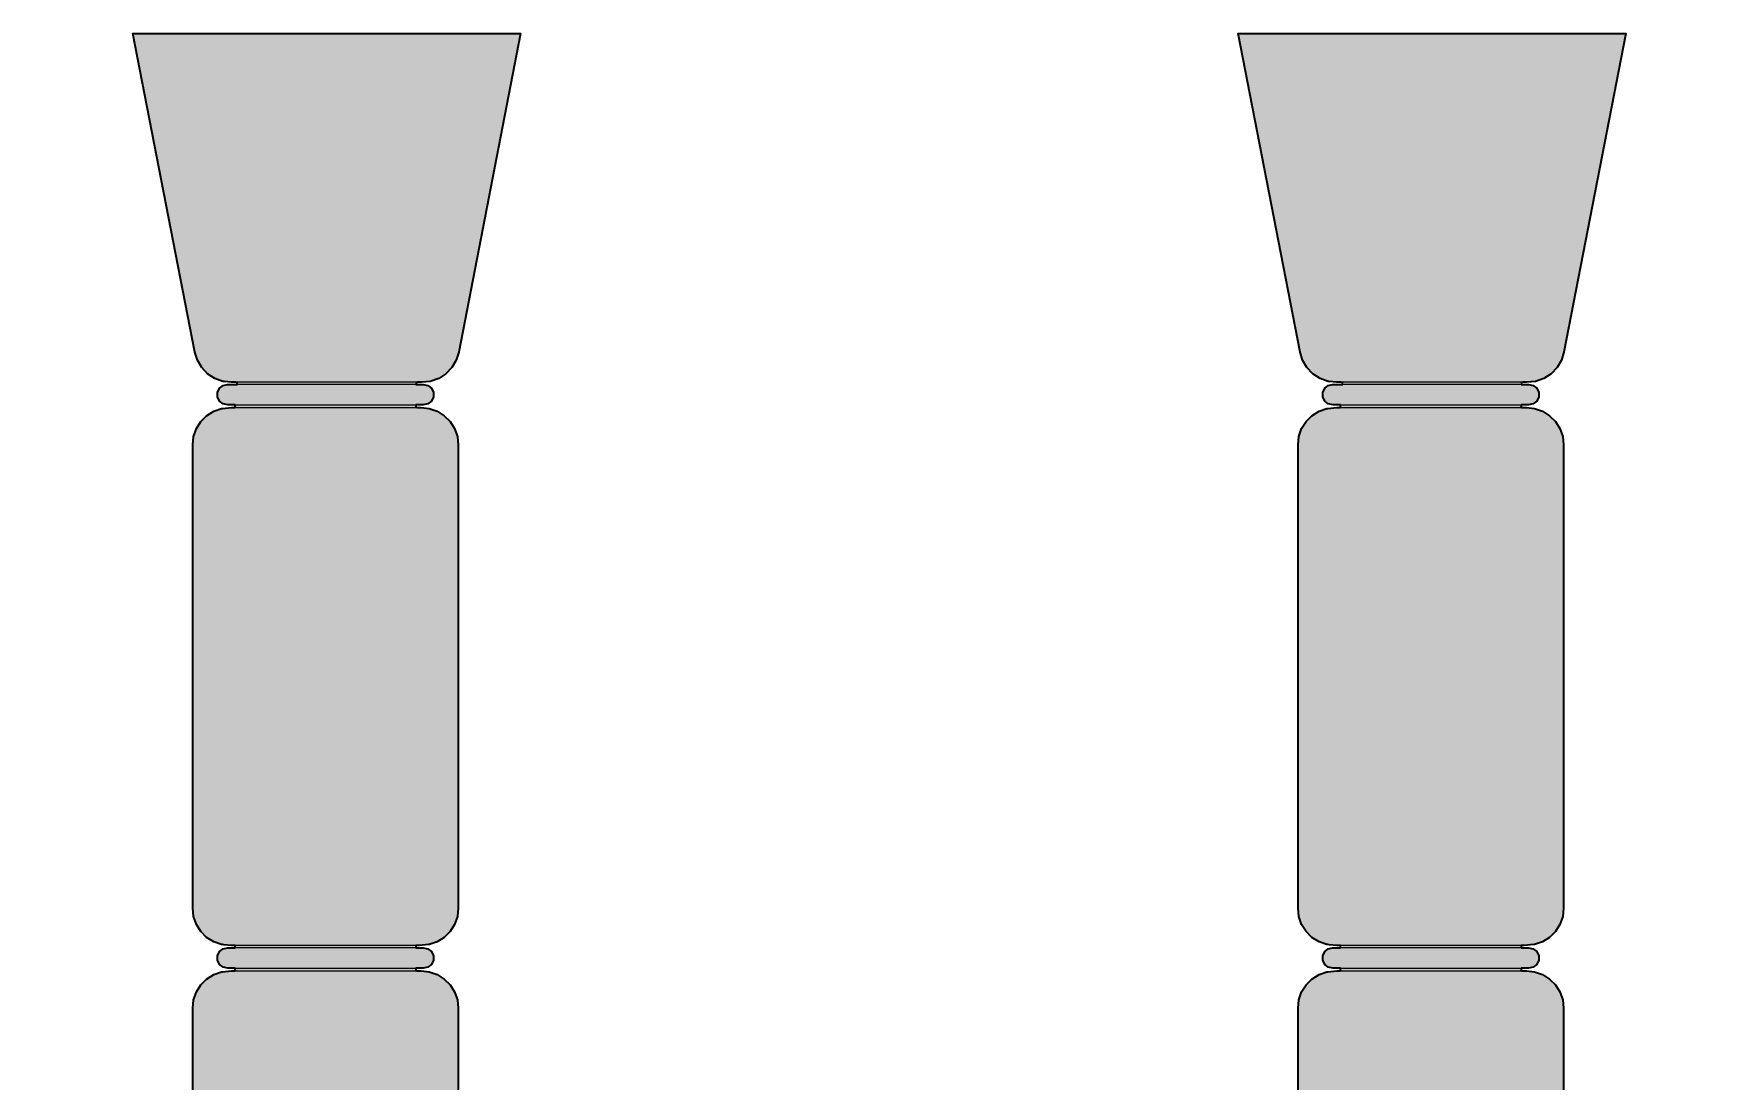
# Model space of a CAD drawing. Header units: millimetres. Extents: x -5 to 1874, y -49 to 2913.
# Drawn here: x 139 to 1724, y 1928 to 2913 of the extents above; entities that cross this region are included whole.
import ezdxf

# ---------------------------------------------------------------- set-up
doc = ezdxf.new("R2010")
doc.units = ezdxf.units.MM
doc.layers.add('Blocks', color=7, linetype='Continuous')
doc.layers.add('Blocks$Fill', color=7, linetype='Continuous', true_color=0xffffff)
doc.layers.add('Blocks$Inner', color=7, linetype='Continuous', lineweight=25, true_color=0x007f00)
doc.layers.add('Blocks$Outline', color=7, linetype='Continuous', lineweight=35, true_color=0xff3f3f)

# ---------------------------------------------------------------- blocks, each defined once
blk = doc.blocks.new('Noctambule Floor 3 High Cylinder Cone Floor Lamp Side')
at = {"layer": 'Blocks$Fill'}
blk.add_hatch(color=256, dxfattribs=at).paths.add_polyline_path([(331.8, 1643.2), (328, 1643.2), (321, 1644.1), (319.9, 1644.1), (312.3, 1646.8), (305.6, 1651.2), (300, 1657), (295.9, 1663.9), (293.5, 1671.5), (235.2, 1971.2), (235.6, 1971.2), (600.2, 1971.2), (541.9, 1671.5), (539.5, 1663.9), (535.4, 1657), (529.9, 1651.2), (523.1, 1646.8), (515, 1644.1), (507.1, 1643.2), (505.7, 1643.2), (503.4, 1643.2), (502.7, 1642.9), (502, 1642.2), (501.7, 1641.2), (508.4, 1641.2), (513, 1640.3), (513, 1640.3), (516.3, 1637.6), (518.2, 1633.7), (518.2, 1629.4), (516.3, 1625.5), (513, 1622.9), (508.5, 1621.9), (507.8, 1621.9), (501.5, 1621.9), (501.5, 1619.7), (501.3, 1619.7), (501.3, 1619.7), (501.3, 1619.7), (502.4, 1619.4), (506.5, 1619.4), (514.3, 1618.5), (521.7, 1615.9), (528.4, 1611.8), (533.9, 1606.2), (538.1, 1599.6), (540.7, 1592.2), (541.5, 1584.4), (541.5, 1148.4), (540.7, 1140.6), (538.1, 1133.2), (533.9, 1126.6), (528.4, 1121), (521.7, 1116.9), (514.3, 1114.3), (513.6, 1114.3), (504.6, 1113.4), (502.4, 1113.4), (501.5, 1113.2), (501.5, 1111.2), (508.4, 1111.2), (513, 1110.3), (516.3, 1107.6), (518.2, 1103.7), (518.2, 1099.4), (516.3, 1095.5), (513, 1092.9), (508.5, 1091.9), (507.8, 1091.9), (501.5, 1091.9), (501.5, 1089.7), (501.3, 1089.7), (501.3, 1089.7), (502.4, 1089.4), (506.5, 1089.4), (514.3, 1088.5), (521.7, 1085.9), (528.4, 1081.8), (533.9, 1076.2), (538.1, 1069.6), (540.7, 1062.2), (541.5, 1054.4), (541.5, 618.4), (540.7, 610.6), (538.1, 603.2), (533.9, 596.6), (528.4, 591), (521.7, 586.9), (514.3, 584.3), (506.5, 583.4), (504.6, 583.4), (502.4, 583.4), (501.5, 583.2), (501.5, 581.2), (508.6, 581.2), (508.9, 581.2), (513.1, 580.3), (516.4, 577.6), (518.3, 573.7), (518.3, 569.4), (516.4, 565.5), (513.1, 562.9), (512.4, 562.9), (508.5, 561.9), (507.3, 561.9), (501.5, 561.9), (501.5, 559.9), (502.4, 559.7), (506.5, 559.7), (514.3, 558.8), (521.7, 556.2), (528.4, 552.1), (533.9, 546.5), (538.1, 539.9), (540.7, 532.5), (541.5, 524.7), (541.5, 88.7), (540.7, 80.9), (538.1, 73.5), (533.9, 66.9), (528.4, 61.3), (521.7, 57.2), (514.3, 54.6), (506.5, 53.7), (504.6, 53.7), (502.4, 53.7), (501.5, 53.5), (501.5, 51.5), (508.6, 51.5), (508.9, 51.5), (513.1, 50.6), (516.4, 47.9), (518.3, 44), (518.3, 39.7), (516.4, 35.8), (513.1, 33.2), (512.4, 33.2), (508.6, 32.2), (507.1, 12.9), (506.8, 12.3), (506.1, 12), (685.8, 12), (686.3, 11.5), (686.3, 7.5), (685.8, 7), (685.5, 7), (673.8, 7), (673.8, 0), (673.5, 0), (648.8, 0), (648.8, 7), (501.1, 7), (501.1, 0), (500.8, 0), (476.1, 0), (476.1, 7), (221.6, 7), (221.6, 0), (221.2, 0), (196.6, 0), (196.6, 7), (137, 7), (136.8, 7), (136.3, 7.5), (136.3, 11.5), (136.8, 12), (137.1, 12), (329.1, 12), (328.4, 12.3), (328.1, 12.9), (326.6, 32.2), (324.3, 32.2), (320, 33.2), (316.7, 35.8), (314.8, 39.7), (314.8, 44), (316.7, 47.9), (320, 50.6), (324.7, 51.5), (326.1, 51.5), (331.5, 51.5), (331.5, 53.5), (330.6, 53.7), (328.1, 53.7), (319.6, 54.6), (318.7, 54.6), (311.4, 57.2), (304.7, 61.3), (299.2, 66.9), (295, 73.5), (292.4, 80.9), (291.6, 88.7), (291.6, 524.7), (292.4, 532.5), (295, 539.9), (299.2, 546.5), (304.7, 552.1), (311.4, 556.2), (318.7, 558.8), (319.6, 558.8), (328, 559.7), (330.1, 559.7), (330.6, 559.7), (331.5, 559.9), (331.5, 561.9), (324.3, 561.9), (320, 562.9), (316.7, 565.5), (314.8, 569.4), (314.8, 573.7), (316.7, 577.6), (320, 580.3), (324.7, 581.2), (326.1, 581.2), (331.5, 581.2), (331.5, 583.2), (330.6, 583.4), (328.1, 583.4), (319.6, 584.3), (318.7, 584.3), (311.4, 586.9), (304.7, 591), (299.2, 596.6), (295, 603.2), (292.4, 610.6), (291.6, 618.4), (291.6, 1054.4), (292.4, 1062.2), (295, 1069.6), (299.2, 1076.2), (304.7, 1081.8), (311.4, 1085.9), (318.7, 1088.5), (319.6, 1088.5), (328, 1089.4), (330.1, 1089.4), (330.9, 1089.4), (331.8, 1089.7), (331.8, 1089.7), (331.7, 1089.7), (331.5, 1089.7), (331.5, 1091.9), (324.6, 1091.9), (320.1, 1092.9), (316.8, 1095.5), (314.9, 1099.4), (314.9, 1103.7), (316.8, 1107.6), (320.1, 1110.3), (324.2, 1111.2), (324.5, 1111.2), (331.5, 1111.2), (331.5, 1113.2), (330.6, 1113.4), (328.1, 1113.4), (321, 1114.1), (319.6, 1114.3), (318.7, 1114.3), (311.4, 1116.9), (304.7, 1121), (299.2, 1126.6), (295, 1133.2), (292.4, 1140.6), (291.6, 1148.4), (291.6, 1584.4), (292.4, 1592.2), (295, 1599.6), (299.2, 1606.2), (304.7, 1611.8), (311.4, 1615.9), (318.7, 1618.5), (319.6, 1618.5), (328, 1619.4), (330.1, 1619.4), (330.9, 1619.4), (331.8, 1619.7), (331.8, 1619.7), (331.7, 1619.7), (331.5, 1619.7), (331.5, 1621.9), (324.6, 1621.9), (320.1, 1622.9), (316.8, 1625.5), (314.9, 1629.4), (314.9, 1633.7), (316.8, 1637.6), (320.1, 1640.3), (324.2, 1641.2), (324.5, 1641.2), (333.8, 1641.2), (333.5, 1642.2), (332.8, 1642.9)], flags=0)
at = {"layer": 'Blocks$Inner'}
for points in [[(515, 1644.1), (507.1, 1643.2), (505.7, 1643.2), (503.5, 1643.2), (500.5, 1643.2), (496.6, 1643.2), (492, 1643.2), (486.7, 1643.2), (480.7, 1643.2), (474.1, 1643.2), (467, 1643.2), (459.4, 1643.2), (451.4, 1643.2), (443, 1643.2), (434.5, 1643.2), (425.7, 1643.2), (416.9, 1643.2), (408.1, 1643.2), (399.4, 1643.2), (390.9, 1643.2), (382.6, 1643.2), (374.6, 1643.2), (363.9, 1643.2), (358.3, 1643.2), (352.8, 1643.2), (347.5, 1643.2), (342.6, 1643.2), (338.2, 1643.2), (334.4, 1643.2), (331.3, 1643.2), (329.2, 1643.2), (328, 1643.2), (321, 1644.1), (319.9, 1644.1), (312.3, 1646.8), (305.6, 1651.2), (300, 1657), (295.9, 1663.9), (293.5, 1671.5), (235.2, 1971.2), (235.6, 1971.2), (237.1, 1971.2), (240.6, 1971.2), (245, 1971.2), (249.8, 1971.2), (254.9, 1971.2), (259.8, 1971.2), (264.6, 1971.2), (269, 1971.2), (273.2, 1971.2), (277, 1971.2), (280.4, 1971.2), (286.8, 1971.2), (297, 1971.2), (308, 1971.2), (318.9, 1971.2), (330.2, 1971.2), (346.4, 1971.2), (361, 1971.2), (374.1, 1971.2), (385.8, 1971.2), (396, 1971.2), (405.1, 1971.2), (413, 1971.2), (420, 1971.2), (426.1, 1971.2), (431.4, 1971.2), (440.8, 1971.2), (454.7, 1971.2), (468.5, 1971.2), (482.6, 1971.2), (494.6, 1971.2), (504.8, 1971.2), (513.4, 1971.2), (520.6, 1971.2), (526.8, 1971.2), (532.1, 1971.2), (536.5, 1971.2), (544.1, 1971.2), (549.5, 1971.2), (557.2, 1971.2), (564.4, 1971.2), (574.4, 1971.2), (581.8, 1971.2), (587.3, 1971.2), (591.3, 1971.2), (594.3, 1971.2), (596.3, 1971.2), (597.8, 1971.2), (598.8, 1971.2), (599.5, 1971.2), (599.9, 1971.2), (600.2, 1971.2), (541.9, 1671.5), (539.5, 1663.9), (535.4, 1657), (529.9, 1651.2), (523.1, 1646.8)], [(292.4, 1592.2), (295, 1599.6), (299.2, 1606.2), (304.7, 1611.8), (311.4, 1615.9), (318.7, 1618.5), (319.6, 1618.5), (328, 1619.4), (330.1, 1619.4), (332.4, 1619.4), (334.9, 1619.4), (337.4, 1619.4), (339.9, 1619.4), (342.2, 1619.4), (344.4, 1619.4), (348.5, 1619.4), (351.8, 1619.4), (357.2, 1619.4), (363, 1619.4), (370.3, 1619.4), (377.1, 1619.4), (383.2, 1619.4), (388.8, 1619.4), (393.7, 1619.4), (398, 1619.4), (401.9, 1619.4), (405.3, 1619.4), (411.3, 1619.4), (420.4, 1619.4), (429.5, 1619.4), (438.2, 1619.4), (445.6, 1619.4), (451.8, 1619.4), (457.1, 1619.4), (461.6, 1619.4), (465.5, 1619.4), (468.7, 1619.4), (471.5, 1619.4), (476.1, 1619.4), (482.6, 1619.4), (488.5, 1619.4), (496.8, 1619.4), (499.4, 1619.4), (502.1, 1619.4), (503.9, 1619.4), (505.1, 1619.4), (506.5, 1619.4), (506.5, 1619.4), (514.3, 1618.5), (521.7, 1615.9), (528.4, 1611.8), (533.9, 1606.2), (538.1, 1599.6), (540.7, 1592.2), (541.5, 1584.4), (541.5, 1148.4), (540.7, 1140.6), (538.1, 1133.2), (533.9, 1126.6), (528.4, 1121), (521.7, 1116.9), (514.3, 1114.3), (513.6, 1114.3), (504.6, 1113.4), (502.4, 1113.4), (499.4, 1113.4), (495.5, 1113.4), (490.9, 1113.4), (485.6, 1113.4), (479.6, 1113.4), (473, 1113.4), (465.9, 1113.4), (458.2, 1113.4), (450.2, 1113.4), (441.9, 1113.4), (433.3, 1113.4), (424.5, 1113.4), (415.7, 1113.4), (406.9, 1113.4), (398.2, 1113.4), (389.6, 1113.4), (381.3, 1113.4), (373.4, 1113.4), (365.9, 1113.4), (358.8, 1113.4), (352.3, 1113.4), (346.4, 1113.4), (341.3, 1113.4), (336.8, 1113.4), (333.1, 1113.4), (330.2, 1113.4), (328.1, 1113.4), (321, 1114.1), (319.6, 1114.3), (318.7, 1114.3), (311.4, 1116.9), (304.7, 1121), (299.2, 1126.6), (295, 1133.2), (292.4, 1140.6), (291.6, 1148.4), (291.6, 1584.4)], [(508.4, 1111.2), (506.9, 1111.2), (504.7, 1111.2), (501.5, 1111.2), (497.6, 1111.2), (490.5, 1111.2), (485.8, 1111.2), (480.4, 1111.2), (474.2, 1111.2), (467.3, 1111.2), (459.5, 1111.2), (451.1, 1111.2), (446.6, 1111.2), (439.7, 1111.2), (432.5, 1111.2), (422.5, 1111.2), (412.3, 1111.2), (407.1, 1111.2), (399.4, 1111.2), (391.8, 1111.2), (381.8, 1111.2), (372.3, 1111.2), (363.3, 1111.2), (355.1, 1111.2), (351.2, 1111.2), (345.9, 1111.2), (341.2, 1111.2), (335.8, 1111.2), (331.4, 1111.2), (329.6, 1111.2), (327.4, 1111.2), (325.8, 1111.2), (324.5, 1111.2), (324.2, 1111.2), (320.1, 1110.3), (316.8, 1107.6), (314.9, 1103.7), (314.9, 1099.4), (316.8, 1095.5), (320.1, 1092.9), (324.6, 1091.9), (325.8, 1091.9), (327.9, 1091.9), (330.9, 1091.9), (334.7, 1091.9), (339.3, 1091.9), (344.6, 1091.9), (350.6, 1091.9), (357.3, 1091.9), (364.5, 1091.9), (372.3, 1091.9), (380.4, 1091.9), (388.9, 1091.9), (397.7, 1091.9), (406.6, 1091.9), (415.7, 1091.9), (424.8, 1091.9), (433.7, 1091.9), (442.5, 1091.9), (451.1, 1091.9), (459.3, 1091.9), (467.1, 1091.9), (474.5, 1091.9), (481.2, 1091.9), (487.4, 1091.9), (492.9, 1091.9), (497.6, 1091.9), (503.1, 1091.9), (505.9, 1091.9), (507.8, 1091.9), (508.5, 1091.9), (513, 1092.9), (516.3, 1095.5), (518.2, 1099.4), (518.2, 1103.7), (516.3, 1107.6), (513, 1110.3), (513, 1110.3)]]:
    blk.add_lwpolyline(points, close=True, dxfattribs=at)
for points in [[(324.5, 1641.2), (324.2, 1641.2), (320.1, 1640.3), (316.8, 1637.6), (314.9, 1633.7), (314.9, 1629.4), (316.8, 1625.5), (320.1, 1622.9), (324.6, 1621.9), (325.8, 1621.9), (327.9, 1621.9), (330.9, 1621.9), (334.7, 1621.9), (339.3, 1621.9), (344.6, 1621.9), (350.6, 1621.9), (357.3, 1621.9), (364.5, 1621.9), (372.3, 1621.9), (380.4, 1621.9), (388.9, 1621.9), (397.7, 1621.9), (406.6, 1621.9), (415.7, 1621.9), (424.8, 1621.9), (433.7, 1621.9), (442.5, 1621.9), (451.1, 1621.9), (459.3, 1621.9), (467.1, 1621.9), (474.5, 1621.9), (481.2, 1621.9), (487.4, 1621.9), (492.9, 1621.9), (497.6, 1621.9), (503.1, 1621.9), (505.9, 1621.9), (507.8, 1621.9), (508.5, 1621.9), (513, 1622.9), (516.3, 1625.5), (518.2, 1629.4), (518.2, 1633.7), (516.3, 1637.6), (513, 1640.3), (513, 1640.3), (508.4, 1641.2), (506.9, 1641.2), (504.7, 1641.2), (501.5, 1641.2), (497.6, 1641.2), (490.5, 1641.2), (485.8, 1641.2), (480.4, 1641.2), (474.2, 1641.2), (467.3, 1641.2), (459.5, 1641.2), (451.1, 1641.2), (446.6, 1641.2), (439.7, 1641.2), (432.5, 1641.2), (422.5, 1641.2), (412.3, 1641.2), (407.1, 1641.2), (399.4, 1641.2), (391.8, 1641.2), (381.8, 1641.2), (372.3, 1641.2), (363.3, 1641.2), (355.1, 1641.2), (351.2, 1641.2), (345.9, 1641.2), (341.2, 1641.2), (335.8, 1641.2), (331.4, 1641.2), (329.6, 1641.2), (327.4, 1641.2), (325.8, 1641.2), (324.5, 1641.2), (320.1, 1640.3)], [(503.4, 1643.2), (502.7, 1642.9), (502, 1642.2), (501.7, 1641.2), (501.7, 1641.2), (501.5, 1641.2), (500.9, 1641.2), (499.1, 1641.2), (496.3, 1641.2), (493, 1641.2), (489.5, 1641.2), (486, 1641.2), (482.7, 1641.2), (479.6, 1641.2), (476.7, 1641.2), (474, 1641.2), (469.1, 1641.2), (461.1, 1641.2), (452.5, 1641.2), (444.8, 1641.2), (437.9, 1641.2), (431.8, 1641.2), (426.4, 1641.2), (421.6, 1641.2), (417.4, 1641.2), (413.7, 1641.2), (407.3, 1641.2), (397.8, 1641.2), (388.5, 1641.2), (377.5, 1641.2), (370.4, 1641.2), (364.6, 1641.2), (359.9, 1641.2), (356.1, 1641.2), (352.9, 1641.2), (350.4, 1641.2), (348.2, 1641.2), (344.8, 1641.2), (340.5, 1641.2), (337.2, 1641.2), (335.5, 1641.2), (334.5, 1641.2), (334, 1641.2), (333.8, 1641.2), (333.5, 1642.2), (332.8, 1642.9), (331.8, 1643.2)], [(331.5, 1621.9), (331.5, 1619.7), (331.6, 1619.7), (331.7, 1619.7), (331.8, 1619.7), (331.8, 1619.7), (330.9, 1619.4)], [(501.5, 1621.9), (501.5, 1621.9), (501.5, 1619.7), (501.3, 1619.7), (501.3, 1619.7), (501.3, 1619.7), (502.4, 1619.4)], [(331.5, 1111.2), (331.5, 1113.2), (330.6, 1113.4)], [(502.4, 1113.4), (501.5, 1113.2), (501.5, 1111.2)], [(291.6, 618.4), (291.6, 1054.4), (292.4, 1062.2), (295, 1069.6), (299.2, 1076.2), (304.7, 1081.8), (311.4, 1085.9), (318.7, 1088.5), (319.6, 1088.5), (328, 1089.4), (330.1, 1089.4), (332.4, 1089.4), (334.9, 1089.4), (337.4, 1089.4), (339.9, 1089.4), (342.2, 1089.4), (344.4, 1089.4), (348.5, 1089.4), (351.8, 1089.4), (357.2, 1089.4), (363, 1089.4), (370.3, 1089.4), (377.1, 1089.4), (383.2, 1089.4), (388.8, 1089.4), (393.7, 1089.4), (398, 1089.4), (401.9, 1089.4), (405.3, 1089.4), (411.3, 1089.4), (420.4, 1089.4), (429.5, 1089.4), (438.2, 1089.4), (445.6, 1089.4), (451.8, 1089.4), (457.1, 1089.4), (461.6, 1089.4), (465.5, 1089.4), (468.7, 1089.4), (471.5, 1089.4), (476.1, 1089.4), (482.6, 1089.4), (488.5, 1089.4), (496.8, 1089.4), (499.4, 1089.4), (502.1, 1089.4), (503.9, 1089.4), (505.1, 1089.4), (506.5, 1089.4), (506.5, 1089.4), (514.3, 1088.5), (521.7, 1085.9), (528.4, 1081.8), (533.9, 1076.2), (538.1, 1069.6), (540.7, 1062.2), (541.5, 1054.4), (541.5, 618.4)], [(330.9, 1089.4), (331.8, 1089.7), (331.8, 1089.7), (331.7, 1089.7), (331.6, 1089.7), (331.5, 1089.7), (331.5, 1091.9)], [(501.5, 1091.9), (501.5, 1089.7), (501.3, 1089.7), (501.3, 1089.7), (502.4, 1089.4)]]:
    blk.add_lwpolyline(points, dxfattribs=at)
at = {"layer": 'Blocks$Outline'}
for points in [[(331.8, 1643.2), (331.3, 1643.2), (329.2, 1643.2), (328, 1643.2), (321, 1644.1), (319.9, 1644.1), (312.3, 1646.8), (305.6, 1651.2), (300, 1657), (295.9, 1663.9), (293.5, 1671.5), (235.2, 1971.2), (235.6, 1971.2), (237.1, 1971.2), (240.6, 1971.2), (245, 1971.2), (249.8, 1971.2), (254.9, 1971.2), (259.8, 1971.2), (264.6, 1971.2), (269, 1971.2), (273.2, 1971.2), (277, 1971.2), (280.4, 1971.2), (286.8, 1971.2), (297, 1971.2), (308, 1971.2), (318.9, 1971.2), (330.2, 1971.2), (346.4, 1971.2), (361, 1971.2), (374.1, 1971.2), (385.8, 1971.2), (396, 1971.2), (405.1, 1971.2), (413, 1971.2), (420, 1971.2), (426.1, 1971.2), (431.4, 1971.2), (440.8, 1971.2), (454.7, 1971.2), (468.5, 1971.2), (482.6, 1971.2), (494.6, 1971.2), (504.8, 1971.2), (513.4, 1971.2), (520.6, 1971.2), (526.8, 1971.2), (532.1, 1971.2), (536.5, 1971.2), (544.1, 1971.2), (549.5, 1971.2), (557.2, 1971.2), (564.4, 1971.2), (574.4, 1971.2), (581.8, 1971.2), (587.3, 1971.2), (591.3, 1971.2), (594.3, 1971.2), (596.3, 1971.2), (597.8, 1971.2), (598.8, 1971.2), (599.5, 1971.2), (599.9, 1971.2), (600.2, 1971.2), (541.9, 1671.5), (539.5, 1663.9), (535.4, 1657), (529.9, 1651.2), (523.1, 1646.8), (515, 1644.1)], [(331.5, 1621.9), (330.9, 1621.9), (327.9, 1621.9), (325.8, 1621.9), (324.6, 1621.9), (320.1, 1622.9), (316.8, 1625.5), (314.9, 1629.4), (314.9, 1633.7), (316.8, 1637.6), (320.1, 1640.3), (324.2, 1641.2), (324.5, 1641.2)], [(324.5, 1641.2), (325.8, 1641.2), (327.4, 1641.2), (329.6, 1641.2), (331.4, 1641.2), (333.8, 1641.2)], [(333.8, 1641.2), (333.5, 1642.2), (332.8, 1642.9), (331.8, 1643.2)], [(501.7, 1641.2), (504.7, 1641.2), (506.9, 1641.2), (508.4, 1641.2), (513, 1640.3), (513, 1640.3), (516.3, 1637.6), (518.2, 1633.7), (518.2, 1629.4), (516.3, 1625.5), (513, 1622.9), (508.5, 1621.9), (507.8, 1621.9), (505.9, 1621.9), (503.1, 1621.9), (501.5, 1621.9)], [(503.4, 1643.2), (502.7, 1642.9), (502, 1642.2), (501.7, 1641.2)], [(515, 1644.1), (507.1, 1643.2), (505.7, 1643.2), (503.5, 1643.2), (503.4, 1643.2)], [(292.4, 1592.2), (295, 1599.6), (299.2, 1606.2), (304.7, 1611.8), (311.4, 1615.9), (318.7, 1618.5), (319.6, 1618.5), (328, 1619.4), (330.1, 1619.4), (330.9, 1619.4)], [(330.9, 1619.4), (331.8, 1619.7), (331.8, 1619.7), (331.7, 1619.7), (331.6, 1619.7), (331.5, 1619.7), (331.5, 1621.9)], [(501.5, 1621.9), (501.5, 1619.7), (501.3, 1619.7), (501.3, 1619.7), (501.3, 1619.7), (502.4, 1619.4)], [(502.4, 1619.4), (503.9, 1619.4), (505.1, 1619.4), (506.5, 1619.4), (506.5, 1619.4), (514.3, 1618.5), (521.7, 1615.9), (528.4, 1611.8), (533.9, 1606.2), (538.1, 1599.6), (540.7, 1592.2), (541.5, 1584.4), (541.5, 1148.4), (540.7, 1140.6), (538.1, 1133.2), (533.9, 1126.6), (528.4, 1121), (521.7, 1116.9), (514.3, 1114.3), (513.6, 1114.3), (504.6, 1113.4), (502.4, 1113.4)], [(330.6, 1113.4), (330.2, 1113.4), (328.1, 1113.4), (321, 1114.1), (319.6, 1114.3), (318.7, 1114.3), (311.4, 1116.9), (304.7, 1121), (299.2, 1126.6), (295, 1133.2), (292.4, 1140.6), (291.6, 1148.4), (291.6, 1584.4), (292.4, 1592.2)], [(331.5, 1091.9), (330.9, 1091.9), (327.9, 1091.9), (325.8, 1091.9), (324.6, 1091.9), (320.1, 1092.9), (316.8, 1095.5), (314.9, 1099.4), (314.9, 1103.7), (316.8, 1107.6), (320.1, 1110.3), (324.2, 1111.2), (324.5, 1111.2), (325.8, 1111.2), (327.4, 1111.2), (329.6, 1111.2), (331.4, 1111.2), (331.5, 1111.2)], [(331.5, 1113.2), (330.6, 1113.4)], [(331.5, 1111.2), (331.5, 1113.2)], [(502.4, 1113.4), (501.5, 1113.2)], [(501.5, 1113.2), (501.5, 1111.2)], [(501.5, 1111.2), (501.5, 1111.2), (504.7, 1111.2), (506.9, 1111.2), (508.4, 1111.2)], [(508.4, 1111.2), (513, 1110.3), (513, 1110.3), (516.3, 1107.6), (518.2, 1103.7), (518.2, 1099.4), (516.3, 1095.5), (513, 1092.9), (508.5, 1091.9), (507.8, 1091.9), (505.9, 1091.9), (503.1, 1091.9), (501.5, 1091.9)], [(330.6, 583.4), (330.2, 583.4), (328.1, 583.4), (319.6, 584.3), (318.7, 584.3), (311.4, 586.9), (304.7, 591), (299.2, 596.6), (295, 603.2), (292.4, 610.6), (291.6, 618.4), (291.6, 1054.4), (292.4, 1062.2), (295, 1069.6), (299.2, 1076.2), (304.7, 1081.8), (311.4, 1085.9), (318.7, 1088.5), (319.6, 1088.5), (328, 1089.4), (330.1, 1089.4), (330.9, 1089.4)], [(330.9, 1089.4), (331.8, 1089.7), (331.8, 1089.7), (331.7, 1089.7), (331.6, 1089.7), (331.5, 1089.7), (331.5, 1091.9)], [(501.5, 1091.9), (501.5, 1089.7), (501.3, 1089.7), (501.3, 1089.7), (502.4, 1089.4)], [(502.4, 1089.4), (503.9, 1089.4), (505.1, 1089.4), (506.5, 1089.4), (506.5, 1089.4), (514.3, 1088.5), (521.7, 1085.9), (528.4, 1081.8), (533.9, 1076.2), (538.1, 1069.6), (540.7, 1062.2), (541.5, 1054.4), (541.5, 618.4), (540.7, 610.6), (538.1, 603.2), (533.9, 596.6), (528.4, 591), (521.7, 586.9), (514.3, 584.3)]]:
    blk.add_lwpolyline(points, dxfattribs=at)
blk = doc.blocks.new('Noctambule Floor 3 High Cylinder Cone Floor Lamp Front')
at = {"layer": 'Blocks$Fill'}
blk.add_hatch(color=256, dxfattribs=at).paths.add_polyline_path([(333.8, 1643.2), (330.1, 1643.2), (323.1, 1644.1), (321.9, 1644.1), (314.4, 1646.8), (307.6, 1651.2), (302.1, 1657), (298, 1663.9), (295.6, 1671.5), (237.3, 1971.2), (237.7, 1971.2), (602.2, 1971.2), (544, 1671.5), (541.5, 1663.9), (537.4, 1657), (531.9, 1651.2), (525.1, 1646.8), (517.1, 1644.1), (509.1, 1643.2), (507.8, 1643.2), (505.4, 1643.2), (504.7, 1642.9), (504, 1642.2), (503.7, 1641.2), (510.4, 1641.2), (515, 1640.3), (515, 1640.3), (518.3, 1637.6), (520.2, 1633.7), (520.2, 1629.4), (518.3, 1625.5), (515, 1622.9), (510.6, 1621.9), (509.8, 1621.9), (503.6, 1621.9), (503.6, 1619.7), (503.3, 1619.7), (503.3, 1619.7), (503.3, 1619.7), (504.5, 1619.4), (508.6, 1619.4), (516.3, 1618.5), (523.7, 1615.9), (530.4, 1611.8), (535.9, 1606.2), (540.1, 1599.6), (542.7, 1592.2), (543.5, 1584.4), (543.5, 1148.4), (542.7, 1140.6), (540.1, 1133.2), (535.9, 1126.6), (530.4, 1121), (523.7, 1116.9), (516.3, 1114.3), (515.6, 1114.3), (506.7, 1113.4), (504.5, 1113.4), (503.6, 1113.2), (503.6, 1111.2), (510.4, 1111.2), (515, 1110.3), (518.3, 1107.6), (520.2, 1103.7), (520.2, 1099.4), (518.3, 1095.5), (515, 1092.9), (510.6, 1091.9), (509.8, 1091.9), (503.6, 1091.9), (503.6, 1089.7), (503.3, 1089.7), (503.3, 1089.7), (504.5, 1089.4), (508.6, 1089.4), (516.3, 1088.5), (523.7, 1085.9), (530.4, 1081.8), (535.9, 1076.2), (540.1, 1069.6), (542.7, 1062.2), (543.5, 1054.4), (543.5, 618.4), (542.7, 610.6), (540.1, 603.2), (535.9, 596.6), (530.4, 591), (523.7, 586.9), (516.3, 584.3), (508.6, 583.4), (506.7, 583.4), (504.5, 583.4), (503.6, 583.2), (503.6, 581.2), (510.7, 581.2), (510.9, 581.2), (515.1, 580.3), (518.4, 577.6), (520.3, 573.7), (520.3, 569.4), (518.4, 565.5), (515.1, 562.9), (514.5, 562.9), (510.5, 561.9), (509.3, 561.9), (503.6, 561.9), (503.6, 559.9), (504.5, 559.7), (508.6, 559.7), (516.3, 558.8), (523.7, 556.2), (530.4, 552.1), (535.9, 546.5), (540.1, 539.9), (542.7, 532.5), (543.5, 524.7), (543.5, 88.7), (542.7, 80.9), (540.1, 73.5), (535.9, 66.9), (530.4, 61.3), (523.7, 57.2), (516.3, 54.6), (508.6, 53.7), (506.7, 53.7), (504.5, 53.7), (503.6, 53.5), (503.6, 51.5), (510.7, 51.5), (510.9, 51.5), (515.1, 50.6), (518.4, 47.9), (520.3, 44), (520.3, 39.7), (518.4, 35.8), (515.1, 33.2), (514.5, 33.2), (510.5, 32.2), (510.5, 32.2), (509.1, 12.9), (508.7, 12.3), (508.1, 12), (693.4, 12), (693.9, 11.5), (693.9, 7.5), (693.4, 7), (693.1, 7), (669.1, 7), (669.1, 0), (668.8, 0), (644.1, 0), (644.1, 7), (578.3, 7), (578.3, 0), (578, 0), (553.3, 0), (553.3, 7), (431.3, 7), (431.3, 0), (431, 0), (406.3, 0), (406.3, 7), (284.4, 7), (284.4, 0), (284.1, 0), (259.4, 0), (259.4, 7), (193.6, 7), (193.6, 0), (193.3, 0), (168.6, 0), (168.6, 7), (144.4, 7), (143.9, 7.5), (143.9, 11.5), (144.4, 12), (144.7, 12), (331, 12), (330.3, 12.3), (330, 12.9), (328.6, 32.2), (326.3, 32.2), (322, 33.2), (318.7, 35.8), (316.8, 39.7), (316.8, 44), (318.7, 47.9), (322, 50.6), (326.7, 51.5), (328.2, 51.5), (333.6, 51.5), (333.6, 53.5), (332.7, 53.7), (330.1, 53.7), (321.6, 54.6), (320.8, 54.6), (313.4, 57.2), (306.7, 61.3), (301.2, 66.9), (297, 73.5), (294.4, 80.9), (293.6, 88.7), (293.6, 524.7), (294.4, 532.5), (297, 539.9), (301.2, 546.5), (306.7, 552.1), (313.4, 556.2), (320.8, 558.8), (321.6, 558.8), (330, 559.7), (332.1, 559.7), (332.7, 559.7), (333.6, 559.9), (333.6, 561.9), (326.3, 561.9), (322, 562.9), (318.7, 565.5), (316.8, 569.4), (316.8, 573.7), (318.7, 577.6), (322, 580.3), (326.7, 581.2), (328.2, 581.2), (333.6, 581.2), (333.6, 583.2), (332.7, 583.4), (330.1, 583.4), (321.6, 584.3), (320.8, 584.3), (313.4, 586.9), (306.7, 591), (301.2, 596.6), (297, 603.2), (294.4, 610.6), (293.6, 618.4), (293.6, 1054.4), (294.4, 1062.2), (297, 1069.6), (301.2, 1076.2), (306.7, 1081.8), (313.4, 1085.9), (320.8, 1088.5), (321.6, 1088.5), (330, 1089.4), (332.1, 1089.4), (333, 1089.4), (333.8, 1089.7), (333.8, 1089.7), (333.8, 1089.7), (333.6, 1089.7), (333.6, 1091.9), (326.6, 1091.9), (322.1, 1092.9), (318.8, 1095.5), (316.9, 1099.4), (316.9, 1103.7), (318.8, 1107.6), (322.1, 1110.3), (326.2, 1111.2), (326.6, 1111.2), (333.6, 1111.2), (333.6, 1113.2), (332.7, 1113.4), (330.1, 1113.4), (323, 1114.1), (321.6, 1114.3), (320.8, 1114.3), (313.4, 1116.9), (306.7, 1121), (301.2, 1126.6), (297, 1133.2), (294.4, 1140.6), (293.6, 1148.4), (293.6, 1584.4), (294.4, 1592.2), (297, 1599.6), (301.2, 1606.2), (306.7, 1611.8), (313.4, 1615.9), (320.8, 1618.5), (321.6, 1618.5), (330, 1619.4), (332.1, 1619.4), (333, 1619.4), (333.8, 1619.7), (333.8, 1619.7), (333.8, 1619.7), (333.6, 1619.7), (333.6, 1621.9), (326.6, 1621.9), (322.1, 1622.9), (318.8, 1625.5), (316.9, 1629.4), (316.9, 1633.7), (318.8, 1637.6), (322.1, 1640.3), (326.2, 1641.2), (326.6, 1641.2), (335.8, 1641.2), (335.5, 1642.2), (334.8, 1642.9)], flags=0)
at = {"layer": 'Blocks$Inner'}
for points in [[(517.1, 1644.1), (509.1, 1643.2), (507.8, 1643.2), (505.5, 1643.2), (502.5, 1643.2), (498.6, 1643.2), (494, 1643.2), (488.7, 1643.2), (482.7, 1643.2), (476.1, 1643.2), (469, 1643.2), (461.4, 1643.2), (453.4, 1643.2), (445.1, 1643.2), (436.5, 1643.2), (427.7, 1643.2), (418.9, 1643.2), (410.1, 1643.2), (401.4, 1643.2), (392.9, 1643.2), (384.6, 1643.2), (376.7, 1643.2), (365.9, 1643.2), (360.3, 1643.2), (354.8, 1643.2), (349.6, 1643.2), (344.6, 1643.2), (340.2, 1643.2), (336.4, 1643.2), (333.4, 1643.2), (331.2, 1643.2), (330.1, 1643.2), (323.1, 1644.1), (321.9, 1644.1), (314.4, 1646.8), (307.6, 1651.2), (302.1, 1657), (298, 1663.9), (295.6, 1671.5), (237.3, 1971.2), (237.7, 1971.2), (239.1, 1971.2), (242.6, 1971.2), (247, 1971.2), (251.9, 1971.2), (256.9, 1971.2), (261.8, 1971.2), (266.6, 1971.2), (271, 1971.2), (275.2, 1971.2), (279, 1971.2), (282.5, 1971.2), (288.8, 1971.2), (299, 1971.2), (310, 1971.2), (320.9, 1971.2), (332.3, 1971.2), (348.4, 1971.2), (363.1, 1971.2), (376.2, 1971.2), (387.8, 1971.2), (398.1, 1971.2), (407.1, 1971.2), (415.1, 1971.2), (422, 1971.2), (428.1, 1971.2), (433.5, 1971.2), (442.8, 1971.2), (456.7, 1971.2), (470.5, 1971.2), (484.7, 1971.2), (496.7, 1971.2), (506.8, 1971.2), (515.4, 1971.2), (522.7, 1971.2), (528.8, 1971.2), (534.1, 1971.2), (538.6, 1971.2), (546.1, 1971.2), (551.5, 1971.2), (559.2, 1971.2), (566.4, 1971.2), (576.4, 1971.2), (583.8, 1971.2), (589.3, 1971.2), (593.3, 1971.2), (596.3, 1971.2), (598.4, 1971.2), (599.8, 1971.2), (600.8, 1971.2), (601.5, 1971.2), (601.9, 1971.2), (602.2, 1971.2), (544, 1671.5), (541.5, 1663.9), (537.4, 1657), (531.9, 1651.2), (525.1, 1646.8)], [(294.4, 1592.2), (297, 1599.6), (301.2, 1606.2), (306.7, 1611.8), (313.4, 1615.9), (320.8, 1618.5), (321.6, 1618.5), (330, 1619.4), (332.1, 1619.4), (334.4, 1619.4), (336.9, 1619.4), (339.5, 1619.4), (341.9, 1619.4), (344.2, 1619.4), (346.4, 1619.4), (350.5, 1619.4), (353.8, 1619.4), (359.2, 1619.4), (365, 1619.4), (372.4, 1619.4), (379.1, 1619.4), (385.3, 1619.4), (390.8, 1619.4), (395.7, 1619.4), (400.1, 1619.4), (403.9, 1619.4), (407.3, 1619.4), (413.3, 1619.4), (422.4, 1619.4), (431.5, 1619.4), (440.2, 1619.4), (447.6, 1619.4), (453.8, 1619.4), (459.2, 1619.4), (463.7, 1619.4), (467.5, 1619.4), (470.7, 1619.4), (473.5, 1619.4), (478.1, 1619.4), (484.6, 1619.4), (490.5, 1619.4), (498.8, 1619.4), (501.4, 1619.4), (504.1, 1619.4), (506, 1619.4), (507.2, 1619.4), (508.5, 1619.4), (508.6, 1619.4), (516.3, 1618.5), (523.7, 1615.9), (530.4, 1611.8), (535.9, 1606.2), (540.1, 1599.6), (542.7, 1592.2), (543.5, 1584.4), (543.5, 1148.4), (542.7, 1140.6), (540.1, 1133.2), (535.9, 1126.6), (530.4, 1121), (523.7, 1116.9), (516.3, 1114.3), (515.6, 1114.3), (506.7, 1113.4), (504.4, 1113.4), (501.4, 1113.4), (497.5, 1113.4), (492.9, 1113.4), (487.6, 1113.4), (481.6, 1113.4), (475, 1113.4), (467.9, 1113.4), (460.3, 1113.4), (452.2, 1113.4), (443.9, 1113.4), (435.3, 1113.4), (426.6, 1113.4), (417.7, 1113.4), (408.9, 1113.4), (400.2, 1113.4), (391.6, 1113.4), (383.4, 1113.4), (375.4, 1113.4), (367.9, 1113.4), (360.8, 1113.4), (354.3, 1113.4), (348.5, 1113.4), (343.3, 1113.4), (338.8, 1113.4), (335.1, 1113.4), (332.2, 1113.4), (330.1, 1113.4), (323, 1114.1), (321.6, 1114.3), (320.8, 1114.3), (313.4, 1116.9), (306.7, 1121), (301.2, 1126.6), (297, 1133.2), (294.4, 1140.6), (293.6, 1148.4), (293.6, 1584.4)], [(510.4, 1111.2), (509, 1111.2), (506.7, 1111.2), (503.6, 1111.2), (499.6, 1111.2), (492.5, 1111.2), (487.9, 1111.2), (482.4, 1111.2), (476.3, 1111.2), (469.3, 1111.2), (461.6, 1111.2), (453.1, 1111.2), (448.7, 1111.2), (441.7, 1111.2), (434.5, 1111.2), (424.5, 1111.2), (414.3, 1111.2), (409.2, 1111.2), (401.4, 1111.2), (393.8, 1111.2), (383.8, 1111.2), (374.3, 1111.2), (365.3, 1111.2), (357.1, 1111.2), (353.3, 1111.2), (348, 1111.2), (343.2, 1111.2), (337.8, 1111.2), (333.4, 1111.2), (331.6, 1111.2), (329.4, 1111.2), (327.8, 1111.2), (326.6, 1111.2), (326.2, 1111.2), (322.1, 1110.3), (318.8, 1107.6), (316.9, 1103.7), (316.9, 1099.4), (318.8, 1095.5), (322.1, 1092.9), (326.6, 1091.9), (327.8, 1091.9), (329.9, 1091.9), (332.9, 1091.9), (336.7, 1091.9), (341.3, 1091.9), (346.6, 1091.9), (352.7, 1091.9), (359.3, 1091.9), (366.6, 1091.9), (374.3, 1091.9), (382.4, 1091.9), (390.9, 1091.9), (399.7, 1091.9), (408.7, 1091.9), (417.7, 1091.9), (426.8, 1091.9), (435.7, 1091.9), (444.6, 1091.9), (453.1, 1091.9), (461.3, 1091.9), (469.2, 1091.9), (476.5, 1091.9), (483.3, 1091.9), (489.4, 1091.9), (494.9, 1091.9), (499.6, 1091.9), (505.1, 1091.9), (508, 1091.9), (509.8, 1091.9), (510.6, 1091.9), (515, 1092.9), (518.3, 1095.5), (520.2, 1099.4), (520.2, 1103.7), (518.3, 1107.6), (515, 1110.3), (515, 1110.3)]]:
    blk.add_lwpolyline(points, close=True, dxfattribs=at)
for points in [[(326.6, 1641.2), (326.2, 1641.2), (322.1, 1640.3), (318.8, 1637.6), (316.9, 1633.7), (316.9, 1629.4), (318.8, 1625.5), (322.1, 1622.9), (326.6, 1621.9), (327.8, 1621.9), (329.9, 1621.9), (332.9, 1621.9), (336.7, 1621.9), (341.3, 1621.9), (346.6, 1621.9), (352.7, 1621.9), (359.3, 1621.9), (366.6, 1621.9), (374.3, 1621.9), (382.4, 1621.9), (390.9, 1621.9), (399.7, 1621.9), (408.7, 1621.9), (417.7, 1621.9), (426.8, 1621.9), (435.7, 1621.9), (444.6, 1621.9), (453.1, 1621.9), (461.3, 1621.9), (469.2, 1621.9), (476.5, 1621.9), (483.3, 1621.9), (489.4, 1621.9), (494.9, 1621.9), (499.6, 1621.9), (505.1, 1621.9), (508, 1621.9), (509.8, 1621.9), (510.6, 1621.9), (515, 1622.9), (518.3, 1625.5), (520.2, 1629.4), (520.2, 1633.7), (518.3, 1637.6), (515, 1640.3), (515, 1640.3), (510.4, 1641.2), (509, 1641.2), (506.7, 1641.2), (503.6, 1641.2), (499.6, 1641.2), (492.5, 1641.2), (487.9, 1641.2), (482.4, 1641.2), (476.3, 1641.2), (469.3, 1641.2), (461.6, 1641.2), (453.1, 1641.2), (448.7, 1641.2), (441.7, 1641.2), (434.5, 1641.2), (424.5, 1641.2), (414.3, 1641.2), (409.2, 1641.2), (401.4, 1641.2), (393.8, 1641.2), (383.8, 1641.2), (374.3, 1641.2), (365.3, 1641.2), (357.1, 1641.2), (353.3, 1641.2), (348, 1641.2), (343.2, 1641.2), (337.8, 1641.2), (333.4, 1641.2), (331.6, 1641.2), (329.4, 1641.2), (327.8, 1641.2), (326.6, 1641.2), (322.1, 1640.3)], [(505.4, 1643.2), (504.7, 1642.9), (504, 1642.2), (503.7, 1641.2), (503.7, 1641.2), (503.6, 1641.2), (502.9, 1641.2), (501.1, 1641.2), (498.3, 1641.2), (495, 1641.2), (491.5, 1641.2), (488.1, 1641.2), (484.7, 1641.2), (481.6, 1641.2), (478.7, 1641.2), (476, 1641.2), (471.1, 1641.2), (463.1, 1641.2), (454.5, 1641.2), (446.8, 1641.2), (439.9, 1641.2), (433.8, 1641.2), (428.4, 1641.2), (423.6, 1641.2), (419.4, 1641.2), (415.8, 1641.2), (409.4, 1641.2), (399.9, 1641.2), (390.6, 1641.2), (379.5, 1641.2), (372.4, 1641.2), (366.7, 1641.2), (362, 1641.2), (358.1, 1641.2), (355, 1641.2), (352.4, 1641.2), (350.3, 1641.2), (346.9, 1641.2), (342.6, 1641.2), (339.2, 1641.2), (337.6, 1641.2), (336.5, 1641.2), (336, 1641.2), (335.8, 1641.2), (335.5, 1642.2), (334.8, 1642.9), (333.8, 1643.2)], [(333.6, 1621.9), (333.6, 1619.7), (333.6, 1619.7), (333.8, 1619.7), (333.8, 1619.7), (333.8, 1619.7), (333, 1619.4)], [(503.5, 1621.9), (503.6, 1621.9), (503.6, 1619.7), (503.3, 1619.7), (503.3, 1619.7), (503.3, 1619.7), (504.5, 1619.4)], [(333.6, 1111.2), (333.6, 1113.2), (332.7, 1113.4)], [(504.5, 1113.4), (503.6, 1113.2), (503.6, 1111.2)], [(293.6, 618.4), (293.6, 1054.4), (294.4, 1062.2), (297, 1069.6), (301.2, 1076.2), (306.7, 1081.8), (313.4, 1085.9), (320.8, 1088.5), (321.6, 1088.5), (330, 1089.4), (332.1, 1089.4), (334.4, 1089.4), (336.9, 1089.4), (339.5, 1089.4), (341.9, 1089.4), (344.2, 1089.4), (346.4, 1089.4), (350.5, 1089.4), (353.8, 1089.4), (359.2, 1089.4), (365, 1089.4), (372.4, 1089.4), (379.1, 1089.4), (385.3, 1089.4), (390.8, 1089.4), (395.7, 1089.4), (400.1, 1089.4), (403.9, 1089.4), (407.3, 1089.4), (413.3, 1089.4), (422.4, 1089.4), (431.5, 1089.4), (440.2, 1089.4), (447.6, 1089.4), (453.8, 1089.4), (459.2, 1089.4), (463.7, 1089.4), (467.5, 1089.4), (470.7, 1089.4), (473.5, 1089.4), (478.1, 1089.4), (484.6, 1089.4), (490.5, 1089.4), (498.8, 1089.4), (501.4, 1089.4), (504.1, 1089.4), (506, 1089.4), (507.2, 1089.4), (508.5, 1089.4), (508.6, 1089.4), (516.3, 1088.5), (523.7, 1085.9), (530.4, 1081.8), (535.9, 1076.2), (540.1, 1069.6), (542.7, 1062.2), (543.5, 1054.4), (543.5, 618.4)], [(333, 1089.4), (333.8, 1089.7), (333.8, 1089.7), (333.8, 1089.7), (333.6, 1089.7), (333.6, 1089.7), (333.6, 1091.9)], [(503.6, 1091.9), (503.6, 1089.7), (503.3, 1089.7), (503.3, 1089.7), (504.5, 1089.4)]]:
    blk.add_lwpolyline(points, dxfattribs=at)
at = {"layer": 'Blocks$Outline'}
for points in [[(333.8, 1643.2), (333.4, 1643.2), (331.2, 1643.2), (330.1, 1643.2), (323.1, 1644.1), (321.9, 1644.1), (314.4, 1646.8), (307.6, 1651.2), (302.1, 1657), (298, 1663.9), (295.6, 1671.5), (237.3, 1971.2), (237.7, 1971.2), (239.1, 1971.2), (242.6, 1971.2), (247, 1971.2), (251.9, 1971.2), (256.9, 1971.2), (261.8, 1971.2), (266.6, 1971.2), (271, 1971.2), (275.2, 1971.2), (279, 1971.2), (282.5, 1971.2), (288.8, 1971.2), (299, 1971.2), (310, 1971.2), (320.9, 1971.2), (332.3, 1971.2), (348.4, 1971.2), (363.1, 1971.2), (376.2, 1971.2), (387.8, 1971.2), (398.1, 1971.2), (407.1, 1971.2), (415.1, 1971.2), (422, 1971.2), (428.1, 1971.2), (433.5, 1971.2), (442.8, 1971.2), (456.7, 1971.2), (470.5, 1971.2), (484.7, 1971.2), (496.7, 1971.2), (506.8, 1971.2), (515.4, 1971.2), (522.7, 1971.2), (528.8, 1971.2), (534.1, 1971.2), (538.6, 1971.2), (546.1, 1971.2), (551.5, 1971.2), (559.2, 1971.2), (566.4, 1971.2), (576.4, 1971.2), (583.8, 1971.2), (589.3, 1971.2), (593.3, 1971.2), (596.3, 1971.2), (598.4, 1971.2), (599.8, 1971.2), (600.8, 1971.2), (601.5, 1971.2), (601.9, 1971.2), (602.2, 1971.2), (544, 1671.5), (541.5, 1663.9), (537.4, 1657), (531.9, 1651.2), (525.1, 1646.8), (517.1, 1644.1)], [(333.6, 1621.9), (332.9, 1621.9), (329.9, 1621.9), (327.8, 1621.9), (326.6, 1621.9), (322.1, 1622.9), (318.8, 1625.5), (316.9, 1629.4), (316.9, 1633.7), (318.8, 1637.6), (322.1, 1640.3), (326.2, 1641.2), (326.6, 1641.2)], [(326.6, 1641.2), (327.8, 1641.2), (329.4, 1641.2), (331.6, 1641.2), (333.4, 1641.2), (335.8, 1641.2)], [(335.8, 1641.2), (335.5, 1642.2), (334.8, 1642.9), (333.8, 1643.2)], [(503.7, 1641.2), (506.7, 1641.2), (509, 1641.2), (510.4, 1641.2), (515, 1640.3), (515, 1640.3), (518.3, 1637.6), (520.2, 1633.7), (520.2, 1629.4), (518.3, 1625.5), (515, 1622.9), (510.6, 1621.9), (509.8, 1621.9), (508, 1621.9), (505.1, 1621.9), (503.6, 1621.9)], [(505.4, 1643.2), (504.7, 1642.9), (504, 1642.2), (503.7, 1641.2)], [(517.1, 1644.1), (509.1, 1643.2), (507.8, 1643.2), (505.5, 1643.2), (505.4, 1643.2)], [(294.4, 1592.2), (297, 1599.6), (301.2, 1606.2), (306.7, 1611.8), (313.4, 1615.9), (320.8, 1618.5), (321.6, 1618.5), (330, 1619.4), (332.1, 1619.4), (333, 1619.4)], [(333, 1619.4), (333.8, 1619.7), (333.8, 1619.7), (333.8, 1619.7), (333.6, 1619.7), (333.6, 1619.7), (333.6, 1621.9)], [(503.6, 1621.9), (503.6, 1619.7), (503.3, 1619.7), (503.3, 1619.7), (503.3, 1619.7), (504.5, 1619.4)], [(504.5, 1619.4), (506, 1619.4), (507.2, 1619.4), (508.5, 1619.4), (508.6, 1619.4), (516.3, 1618.5), (523.7, 1615.9), (530.4, 1611.8), (535.9, 1606.2), (540.1, 1599.6), (542.7, 1592.2), (543.5, 1584.4), (543.5, 1148.4), (542.7, 1140.6), (540.1, 1133.2), (535.9, 1126.6), (530.4, 1121), (523.7, 1116.9), (516.3, 1114.3), (515.6, 1114.3), (506.7, 1113.4), (504.5, 1113.4)], [(332.7, 1113.4), (332.2, 1113.4), (330.1, 1113.4), (323, 1114.1), (321.6, 1114.3), (320.8, 1114.3), (313.4, 1116.9), (306.7, 1121), (301.2, 1126.6), (297, 1133.2), (294.4, 1140.6), (293.6, 1148.4), (293.6, 1584.4), (294.4, 1592.2)], [(333.6, 1091.9), (332.9, 1091.9), (329.9, 1091.9), (327.8, 1091.9), (326.6, 1091.9), (322.1, 1092.9), (318.8, 1095.5), (316.9, 1099.4), (316.9, 1103.7), (318.8, 1107.6), (322.1, 1110.3), (326.2, 1111.2), (326.6, 1111.2), (327.8, 1111.2), (329.4, 1111.2), (331.6, 1111.2), (333.4, 1111.2), (333.6, 1111.2)], [(333.6, 1113.2), (332.7, 1113.4)], [(333.6, 1111.2), (333.6, 1113.2)], [(504.5, 1113.4), (503.6, 1113.2)], [(503.6, 1113.2), (503.6, 1111.2)], [(503.6, 1111.2), (503.6, 1111.2), (506.7, 1111.2), (509, 1111.2), (510.4, 1111.2)], [(510.4, 1111.2), (515, 1110.3), (515, 1110.3), (518.3, 1107.6), (520.2, 1103.7), (520.2, 1099.4), (518.3, 1095.5), (515, 1092.9), (510.6, 1091.9), (509.8, 1091.9), (508, 1091.9), (505.1, 1091.9), (503.6, 1091.9)], [(332.7, 583.4), (332.2, 583.4), (330.1, 583.4), (321.6, 584.3), (320.8, 584.3), (313.4, 586.9), (306.7, 591), (301.2, 596.6), (297, 603.2), (294.4, 610.6), (293.6, 618.4), (293.6, 1054.4), (294.4, 1062.2), (297, 1069.6), (301.2, 1076.2), (306.7, 1081.8), (313.4, 1085.9), (320.8, 1088.5), (321.6, 1088.5), (330, 1089.4), (332.1, 1089.4), (333, 1089.4)], [(333, 1089.4), (333.8, 1089.7), (333.8, 1089.7), (333.8, 1089.7), (333.6, 1089.7), (333.6, 1089.7), (333.6, 1091.9)], [(503.6, 1091.9), (503.6, 1089.7), (503.3, 1089.7), (503.3, 1089.7), (504.5, 1089.4)], [(504.5, 1089.4), (506, 1089.4), (507.2, 1089.4), (508.5, 1089.4), (508.6, 1089.4), (516.3, 1088.5), (523.7, 1085.9), (530.4, 1081.8), (535.9, 1076.2), (540.1, 1069.6), (542.7, 1062.2), (543.5, 1054.4), (543.5, 618.4), (542.7, 610.6), (540.1, 603.2), (535.9, 596.6), (530.4, 591), (523.7, 586.9), (516.3, 584.3)]]:
    blk.add_lwpolyline(points, dxfattribs=at)

msp = doc.modelspace()

# ---------------------------------------------------------------- block references
at = {"layer": 'Blocks'}
for name, p in [('Noctambule Floor 3 High Cylinder Cone Floor Lamp Front', (-4.6, 942.1)), ('Noctambule Floor 3 High Cylinder Cone Floor Lamp Side', (1037.8, 942.1))]:
    msp.add_blockref(name, p, dxfattribs=at)

doc.saveas('drawing.dxf')
